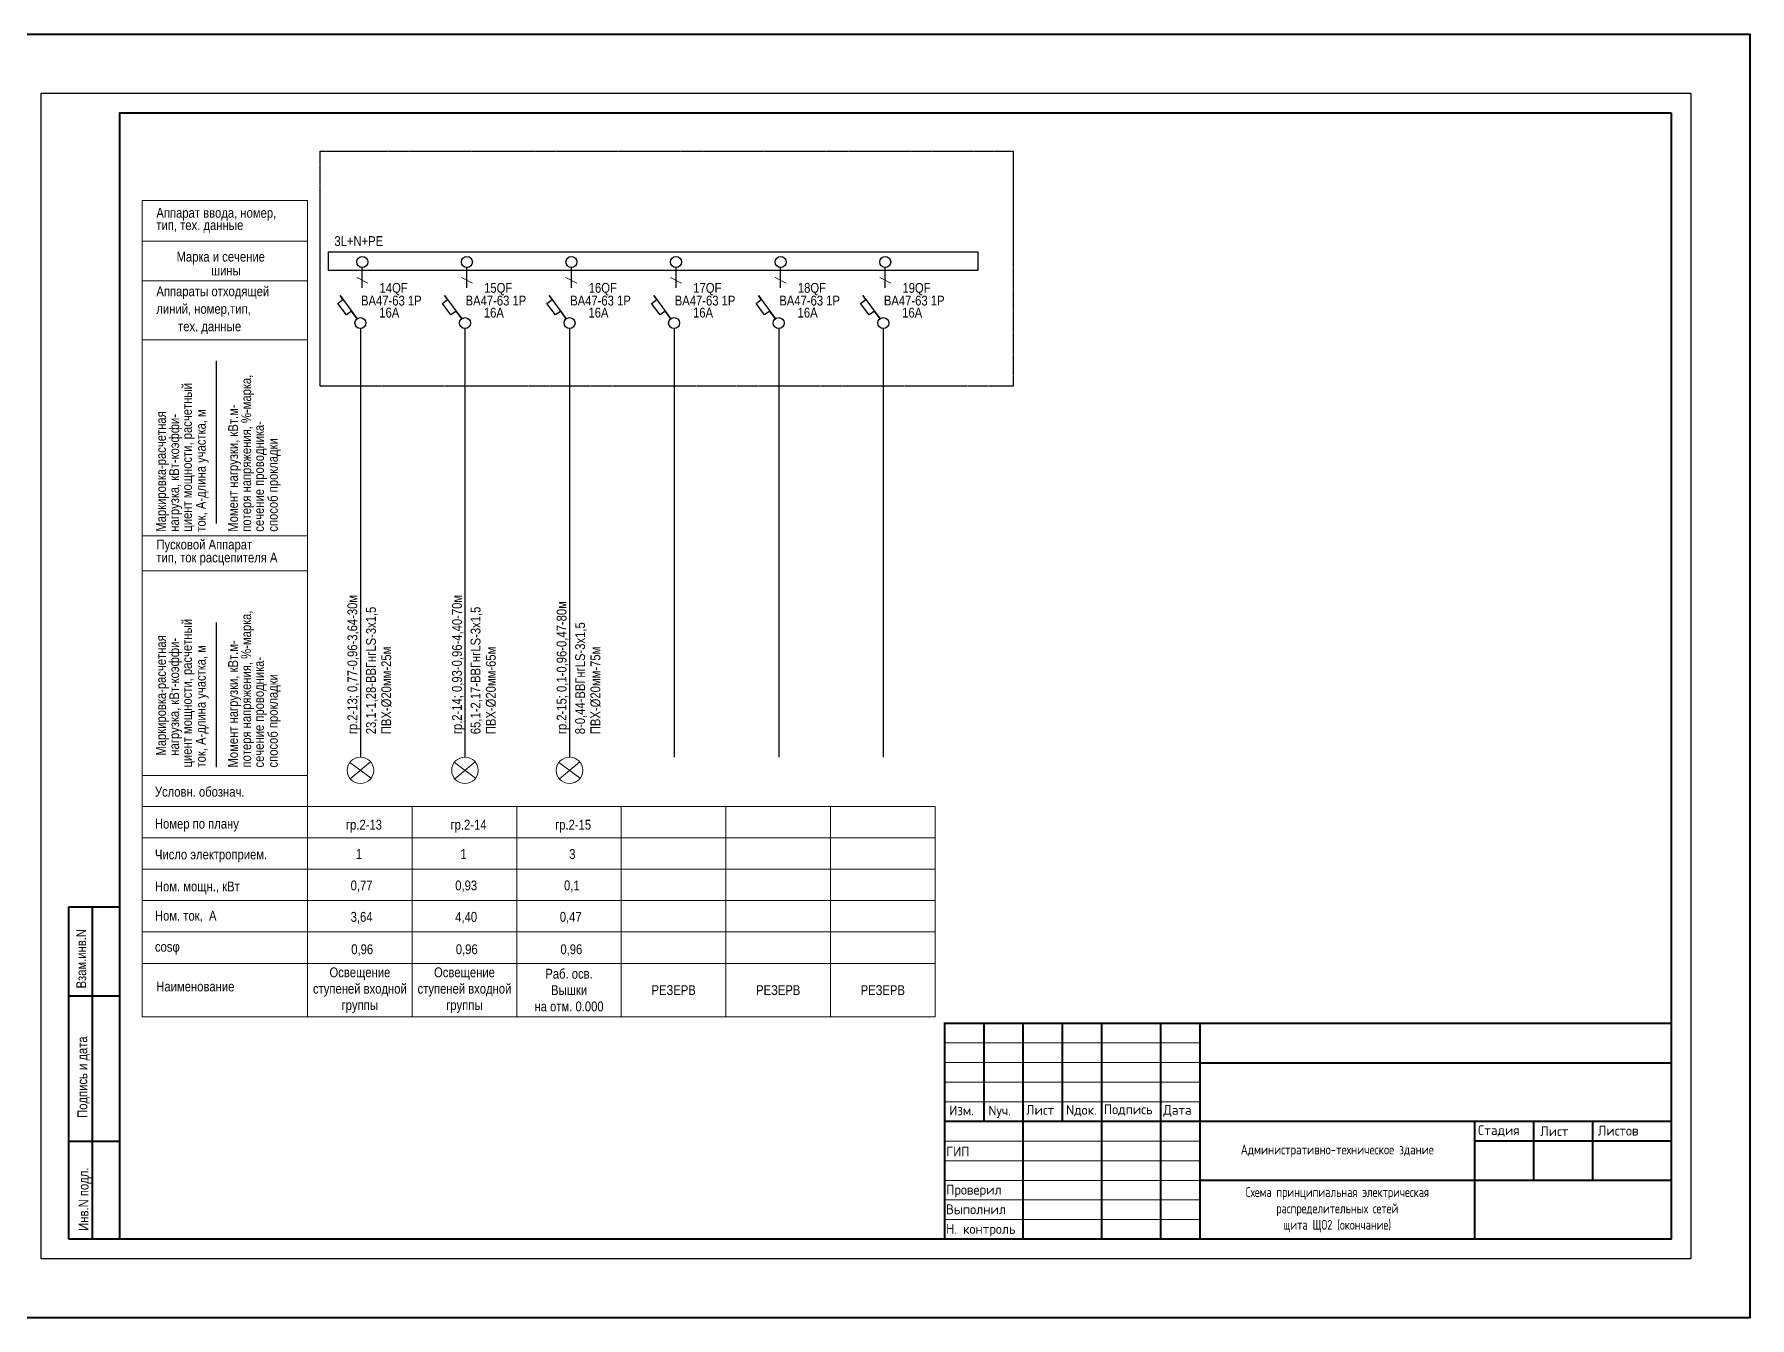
# Model space of a CAD drawing. Header units: metres. Extents: x 14298 to 227756, y -64870 to 286334.
# Drawn here: x 62619 to 106298, y -18034 to 14666 of the extents above; entities that cross this region are included whole.
import ezdxf

# ---------------------------------------------------------------- set-up
doc = ezdxf.new("R2010")
doc.units = ezdxf.units.M
doc.linetypes.add('CENTER2', pattern=[2.3, 2, -0.1, 0.1, -0.1])
for name, color, linetype, lineweight in [('1_Рамка_АР', 7, 'Continuous', 13), ('G-ANNO-TTLB', 7, 'Continuous', 9), ('Линии рабоч.освещение', 7, 'Continuous', 30), ('Рамка', 7, 'Continuous', 40), ('ЭЛ', 250, 'Continuous', 50), ('ЭЛ.ос', 7, 'Continuous', 30)]:
    doc.layers.add(name, color=color, linetype=linetype, lineweight=lineweight)
doc.layers.add('SETKA', color=5, linetype='Continuous')
doc.layers.add('Text standart (rus)', color=7, linetype='Continuous')
doc.styles.add('GOST Common_7', font='', dxfattribs={"width": 0.8, "height": 2.5})
doc.styles.get("Standard").update_dxf_attribs({"font": 'ARIALN.TTF'})
doc.styles.get('GOST Common_7').set_extended_font_data('GOST Common')

# ---------------------------------------------------------------- blocks, each defined once
blk = doc.blocks.new('Казарма_1_Рамка_АР')
for p, q in [((682893, 323993), (689393, 323993)), ((682893, 323493), (701393, 323493)), ((682893, 322993), (689393, 322993)), ((682893, 322493), (689393, 322493)), ((682893, 321993), (701393, 321993)), ((682893, 321493), (689393, 321493)), ((682893, 320993), (689393, 320993)), ((682893, 320493), (701393, 320493)), ((682893, 319993), (689393, 319993)), ((682893, 319493), (689393, 319493))]:
    blk.add_line(p, q)
at = {"const_width": 50}
for points in [[(701393, 324493), (682893, 324493), (682893, 318993)], [(683893, 321993), (683893, 324493)], [(684893, 318993), (684893, 324493)], [(685893, 321993), (685893, 324493)], [(686893, 318993), (686893, 324493)], [(688393, 318993), (688393, 324493)], [(689393, 318993), (689393, 324493)], [(689393, 323479), (701393, 323479)], [(682893, 321993), (689393, 321993)], [(689393, 321993), (701393, 321993)], [(701393, 321993), (699393, 321993), (697893, 321993), (696393, 321993), (696393, 318993)], [(697893, 321993), (697893, 320493)], [(699393, 321993), (699393, 320493)], [(696393, 321493), (701393, 321493)], [(689393, 320493), (701393, 320493)]]:
    blk.add_lwpolyline(points, dxfattribs=at)
blk.add_lwpolyline([(696393, 321493), (701393, 321493)])
at = {"layer": 'G-ANNO-TTLB', "style": 'GOST Common_7'}
for s, p in [('Изм.', (683009, 322149)), ('Nуч.', (684010, 322149)), ('Лист', (684967, 322162)), ('Nдок.', (685988, 322162)), ('Подпись', (686949, 322176)), ('Дата', (688464, 322162)), ('Стадия', (696477, 321645)), ('Лист', (698056, 321619)), ('Листов', (699525, 321633)), ('ГИП ', (682932, 321100)), ('Проверил ', (682931, 320129)), ('Выполнил', (682931, 319629)), ('Н. контроль', (682931, 319129))]:
    blk.add_text(s, height=250, dxfattribs=at).set_placement(p)
at = {"layer": 'G-ANNO-TTLB', "insert": (692893, 321243), "char_height": 250, "width": 7000, "attachment_point": 5, "style": 'GOST Common_7'}
blk.add_mtext('{\\fISOCPEUR|b0|i0|c204|p34;Административно-техническое здание}', dxfattribs=at)
blk = doc.blocks.new('stug')
at = {"layer": 'Рамка'}
for p, q in [((18549, -29192), (18549, -20727)), ((18549, -20727), (19849, -20727)), ((19149, -29192), (19149, -20727)), ((18549, -22992), (19849, -22992)), ((18549, -26692), (19849, -26692)), ((19849, -29192), (18549, -29192))]:
    blk.add_line(p, q, dxfattribs=at)
at = {"layer": 'Рамка', "lineweight": 25}
blk.add_line((19849, -23692), (19849, -29192), dxfattribs=at)
at = {"layer": 'Text standart (rus)', "color": 7, "lineweight": 25}
for s, p in [('Взам.инв.N', (18990, -22803)), ('Подпись и дата', (19020, -26101)), ('Инв.N подл.', (19050, -28977))]:
    blk.add_text(s, height=250, rotation=90, dxfattribs=at).set_placement(p)

msp = doc.modelspace()

# ---------------------------------------------------------------- linework, layer by layer
at = {"color": 7, "linetype": 'ByBlock', "lineweight": 20, "ltscale": 0.2}
msp.add_line((64797.5263, -16033.6233), (75256.7385, -16033.6233), dxfattribs=at)
at = {"color": 1, "lineweight": 40}
msp.add_lwpolyline([(14297.5263, 14666.3767), (106297.5263, 14666.3767), (106297.5263, -18033.6233), (14297.5263, -18033.6233)], close=True, dxfattribs=at)
at = {"layer": 'Text standart (rus)'}
msp.add_lwpolyline([(104797.5263, 13166.3767), (104797.5263, -16533.6233), (62797.5263, -16533.6233), (62797.5263, 13166.3767)], close=True, dxfattribs=at)
at = {"layer": 'Text standart (rus)', "linetype": 'CENTER2', "ltscale": 30}
msp.add_lwpolyline([(69900.4881, 11686.6547), (87540.8231, 11686.6547), (87540.8231, 5703.8938), (69900.4881, 5703.8938)], close=True, dxfattribs=at)
at = {"layer": 'Линии рабоч.освещение', "lineweight": 20, "ltscale": 50}
for p, q in [((70652.3444, -3884.4088), (71193.0859, -4289.6734)), ((71181.4531, -3869.7512), (70663.9772, -4304.331)), ((73315.1255, -3884.4088), (73855.8671, -4289.6734)), ((73844.2342, -3869.7512), (73326.7584, -4304.331)), ((75977.9067, -3884.4088), (76518.6482, -4289.6734)), ((76507.0154, -3869.7512), (75989.5395, -4304.331))]:
    msp.add_line(p, q, dxfattribs=at)
for centre in [(70922.7152, -4087.0411), (73585.4963, -4087.0411), (76248.2775, -4087.0411)]:
    msp.add_circle(centre, 337.876, dxfattribs=at)
at = {"layer": 'Рамка'}
msp.add_lwpolyline([(104297.5263, 12666.3767), (104297.5263, -16033.6233), (64797.5263, -16033.6233), (64797.5263, 12666.3767)], close=True, dxfattribs=at)
at = {"layer": 'ЭЛ', "color": 0, "lineweight": 15}
for p, q in [((64797.5263, -16033.6233), (68431.514, -16033.6233)), ((71797.4239, -16033.6233), (75431.4116, -16033.6233))]:
    msp.add_line(p, q, dxfattribs=at)
at = {"layer": 'ЭЛ.ос', "color": 7, "lineweight": 15}
for p, q in [((65369.1421, 10434.1796), (65369.1421, -10370.3143)), ((65369.1421, 10434.1796), (69578.2016, 10434.1796)), ((69578.2016, 10434.1796), (69578.2016, -10370.3143)), ((65369.1421, 9393.1035), (69578.2016, 9393.1035)), ((69578.2016, 8388.6159), (65369.1421, 8388.6159)), ((65369.1421, 6884.0274), (69578.2016, 6884.0274)), ((65369.1421, 1886.5859), (69578.2016, 1886.5859)), ((69578.2016, 997.9919), (65369.1421, 997.9919)), ((65369.1421, -4222.627), (69578.2016, -4222.627)), ((85554.8886, -5005.4285), (65369.1421, -5005.4285)), ((72240.9828, -5005.4285), (72240.9828, -10370.3143)), ((74903.7639, -5005.4285), (74903.7639, -10370.3143)), ((77566.5451, -5005.4285), (77566.5451, -10370.3143)), ((80229.3263, -5005.4285), (80229.3263, -10370.3143)), ((82892.1074, -5005.4285), (82892.1074, -10370.3143)), ((85554.8886, -5005.4285), (85554.8886, -10370.3143)), ((85554.8886, -5805.4285), (65369.1421, -5805.4285)), ((85554.8886, -6605.4285), (65369.1421, -6605.4285)), ((85554.8886, -7405.4285), (65369.1421, -7405.4285)), ((85554.8886, -8205.4285), (65369.1421, -8205.4285)), ((85554.8886, -9005.4285), (65369.1421, -9005.4285)), ((85554.8886, -10370.3143), (65369.1421, -10370.3143))]:
    msp.add_line(p, q, dxfattribs=at)
at = {"layer": 'ЭЛ.ос', "color": 7, "lineweight": 15, "ltscale": 0.5}
for p, q in [((70830.6226, 8472.9226), (71111.2559, 8327.0732)), ((73493.4037, 8472.9226), (73774.0371, 8327.0732)), ((76156.1849, 8472.9226), (76436.8182, 8327.0732)), ((78818.966, 8472.9226), (79099.5994, 8327.0732)), ((81481.7472, 8472.9226), (81762.3805, 8327.0732)), ((84144.5283, 8472.9226), (84425.1617, 8327.0732)), ((70478.1839, 7908.1118), (70346.1148, 7810.6708)), ((73140.9651, 7908.1118), (73008.896, 7810.6708)), ((75803.7462, 7908.1118), (75671.6771, 7810.6708)), ((78466.5274, 7908.1118), (78334.4583, 7810.6708)), ((81129.3085, 7908.1118), (80997.2394, 7810.6708)), ((83792.0897, 7908.1118), (83660.0206, 7810.6708)), ((70696.5911, 7613.3051), (70564.522, 7515.8641)), ((73359.3723, 7613.3051), (73227.3032, 7515.8641)), ((76022.1534, 7613.3051), (75890.0843, 7515.8641)), ((78684.9346, 7613.3051), (78552.8655, 7515.8641)), ((81347.7157, 7613.3051), (81215.6466, 7515.8641)), ((84010.4969, 7613.3051), (83878.4278, 7515.8641))]:
    msp.add_line(p, q, dxfattribs=at)
at = {"layer": 'ЭЛ.ос', "color": 7}
for p, q in [((67253.8555, 6346.0737), (67253.8555, 2202.3487)), ((67253.8555, -322.8057), (67253.8555, -4003.8044))]:
    msp.add_line(p, q, dxfattribs=at)
at = {"layer": 'ЭЛ.ос', "color": 7, "ltscale": 0.5}
for points in [[(70103.6285, 9126.6963), (70103.6285, 8647.1612)], [(70103.6285, 9126.6963), (86647.9488, 9126.6963), (86647.9488, 8647.1612), (70103.6285, 8647.1612)], [(70970.9392, 8207.0023), (70970.9392, 8724.9483)], [(73633.7204, 8207.0023), (73633.7204, 8724.9483)], [(76296.5015, 8207.0023), (76296.5015, 8724.9483)], [(78959.2827, 8207.0023), (78959.2827, 8724.9483)], [(81622.0639, 8207.0023), (81622.0639, 8724.9483)], [(84284.845, 8207.0023), (84284.845, 8724.9483)], [(70839.3221, 7420.6464), (70696.9711, 7613.5855), (70564.522, 7515.8641), (70346.1148, 7810.6708), (70477.9915, 7908.3715), (70404.182, 8007.9998)], [(70404.182, 8007.9998), (70839.3221, 7420.6464)], [(73502.1032, 7420.6464), (73359.7522, 7613.5855), (73227.3032, 7515.8641), (73008.896, 7810.6708), (73140.7727, 7908.3715), (73066.9632, 8007.9998)], [(73066.9632, 8007.9998), (73502.1032, 7420.6464)], [(76164.8844, 7420.6464), (76022.5334, 7613.5855), (75890.0843, 7515.8641), (75671.6771, 7810.6708), (75803.5538, 7908.3715), (75729.7443, 8007.9998)], [(75729.7443, 8007.9998), (76164.8844, 7420.6464)], [(78827.6655, 7420.6464), (78685.3145, 7613.5855), (78552.8655, 7515.8641), (78334.4583, 7810.6708), (78466.335, 7908.3715), (78392.5255, 8007.9998)], [(78392.5255, 8007.9998), (78827.6655, 7420.6464)], [(81490.4467, 7420.6464), (81348.0957, 7613.5855), (81215.6466, 7515.8641), (80997.2394, 7810.6708), (81129.1161, 7908.3715), (81055.3066, 8007.9998)], [(81055.3066, 8007.9998), (81490.4467, 7420.6464)], [(84153.2279, 7420.6464), (84010.8769, 7613.5855), (83878.4278, 7515.8641), (83660.0206, 7810.6708), (83791.8973, 7908.3715), (83718.0878, 8007.9998)], [(83718.0878, 8007.9998), (84153.2279, 7420.6464)]]:
    msp.add_lwpolyline(points, dxfattribs=at)
at = {"layer": 'ЭЛ.ос'}
for points in [[(70922.7152, 7167.9926), (70922.7152, -3749.1651)], [(73585.4963, 7167.9926), (73585.4963, -3749.1651)], [(76248.2775, 7167.9926), (76248.2775, -3749.1651)], [(78911.0586, 7167.9926), (78911.0586, -3749.1651)], [(81573.8398, 7167.9926), (81573.8398, -3749.1651)], [(84236.6209, 7167.9926), (84236.6209, -3749.1651)]]:
    msp.add_lwpolyline(points, dxfattribs=at)
at = {"layer": 'ЭЛ.ос', "color": 7, "ltscale": 0.5}
for centre in [(70970.9392, 8865.0379), (73633.7204, 8865.0379), (76296.5015, 8865.0379), (78959.2827, 8865.0379), (81622.0639, 8865.0379), (84284.845, 8865.0379), (70922.7152, 7308.0822), (73585.4963, 7308.0822), (76248.2775, 7308.0822), (78911.0586, 7308.0822), (81573.8398, 7308.0822), (84236.6209, 7308.0822)]:
    msp.add_circle(centre, 140.0896, dxfattribs=at)

# ---------------------------------------------------------------- block references
at = {"layer": '1_Рамка_АР'}
msp.add_blockref('Казарма_1_Рамка_АР', (-597095.6076, -335026.4173), dxfattribs=at)
at = {"layer": 'Text standart (rus)'}
msp.add_blockref('stug', (44948.7479, 13158.7172), dxfattribs=at)

# ---------------------------------------------------------------- texts
at = {"layer": 'G-ANNO-TTLB', "insert": (95797.5263, -15283.6233), "char_height": 250, "width": 7000, "attachment_point": 5, "style": 'GOST Common_7'}
msp.add_mtext('Схема принципиальная электрическая распределительных сетей \\Pщита ЩО2 (окончание)', dxfattribs=at)
at = {"layer": 'SETKA', "color": 7, "linetype": 'ByBlock', "lineweight": 25, "char_height": 250, "width": 2662.781155, "attachment_point": 5}
for insert in [(78897.9357, -9687.8714), (81560.7168, -9687.8714), (84223.498, -9687.8714)]:
    msp.add_mtext('РЕЗЕРВ', dxfattribs=dict(at, insert=insert))
at = {"layer": 'Text standart (rus)', "lineweight": 15}
for s, p in [('Аппарат ввода, номер,', (65727.5609, 9993.1508)), ('тип, тех. данные', (65727.5609, 9679.0375)), ('Марка и сечение', (66242.6609, 8875.8606)), ('Аппараты отходящей', (65727.5609, 7993.4866)), ('линий, номер,тип, ', (65727.5609, 7545.5438)), ('тех. данные', (66280.1173, 7100.16)), ('Пусковой Аппарат', (65727.5609, 1542.4126)), ('тип, ток расцепителя А', (65727.5609, 1211.1572))]:
    msp.add_text(s, height=250, dxfattribs=at).set_placement(p)
at = {"layer": 'Text standart (rus)'}
for s, p in [('3L+N+PE', (70260.9528, 9272.9708)), ('шины', (67120.4307, 8522.3451)), ('14QF', (71410.5242, 8080.3301)), ('15QF', (74073.3054, 8080.3301)), ('16QF', (76736.0865, 8080.3301)), ('17QF', (79398.8677, 8080.3301)), ('18QF', (82061.6488, 8080.3301)), ('19QF', (84724.43, 8080.3301)), ('ВА47-63 1Р', (70937.9339, 7756.9952)), ('ВА47-63 1Р', (73600.7151, 7756.9952)), ('ВА47-63 1Р', (76263.4962, 7756.9952)), ('ВА47-63 1Р', (78926.2774, 7756.9952)), ('ВА47-63 1Р', (81589.0585, 7756.9952)), ('ВА47-63 1Р', (84251.8397, 7756.9952)), ('16A', (71403.9084, 7450.1622)), ('16A', (74066.6896, 7450.1622)), ('16A', (76729.4707, 7450.1622)), ('16A', (79392.2519, 7450.1622)), ('16A', (82055.033, 7450.1622)), ('16A', (84717.8142, 7450.1622)), ('Условн. обознач.', (65691.0523, -4757.3325)), ('Номер по плану', (65691.0523, -5572.0372)), ('Число электроприем.', (65691.0523, -6355.242)), ('1', (70805.9966, -6345.0268)), ('1', (73468.7778, -6345.0268)), ('Ном. мощн., кВт', (65691.0523, -7169.8599)), ('0,77', (70673.8918, -7145.0268)), ('0,93', (73336.6729, -7145.0268)), ('Ном. ток,  А', (65691.0523, -7916.7258)), ('3,64', (70673.8918, -7945.0268)), ('4,40', (73336.6729, -7945.0268)), ('cosφ', (65691.0523, -8708.052)), ('0,96', (70689.433, -8769.8599)), ('0,96', (73352.2142, -8769.8599)), ('Наименование', (65725.6912, -9719.3159))]:
    msp.add_text(s, height=250, dxfattribs=at).set_placement(p)
for s, p in [('циент мощности, расчетный', (66631.3651, 1993.0001)), ('потеря напряжения, %%%-марка,', (68139.5588, 1993.0001)), ('Маркировка-расчетная', (65971.2815, 1993.0001)), ('нагрузка, кВт-коэффи-', (66305.6918, 1993.0001)), ('ток, А-длина участка, м', (66984.0515, 1993.0001)), ('Момент нагрузки, кВт.м-', (67805.1486, 1993.0001)), ('сечение проводника-', (68465.2322, 1993.0001)), ('способ прокладки', (68817.9186, 1993.0001)), ('гр.2-13; 0,77-0,96-3,64-30м', (70843.8153, -3166.6872)), ('23,1-1,28-ВВГнгLS-3х1,5', (71316.4347, -3166.6872)), ('гр.2-14; 0,93-0,96-4,40-70м', (73506.5965, -3166.6872)), ('65,1-2,17-ВВГнгLS-3х1,5', (73979.2159, -3166.6872)), ('гр.2-15; 0,1-0,96-0,47-80м', (76169.3776, -3166.6872)), ('циент мощности, расчетный', (66631.3651, -4015.1645)), ('потеря напряжения, %%%-марка,', (68139.5588, -4015.1645)), ('8-0,44-ВВГнгLS-3х1,5', (76641.997, -3166.6872)), ('Маркировка-расчетная', (65971.2815, -3712.3429)), ('нагрузка, кВт-коэффи-', (66305.6918, -3712.3429)), ('Момент нагрузки, кВт.м-', (67805.1486, -4015.1645)), ('ток, А-длина участка, м', (66984.0515, -4015.1645)), ('сечение проводника-', (68465.2322, -4015.1645)), ('ПВХ-Ø20мм-25м', (71705.5973, -3166.6872)), ('ПВХ-Ø20мм-65м', (74368.3784, -3166.6872)), ('ПВХ-Ø20мм-75м', (77031.1596, -3166.6872)), ('способ прокладки', (68817.9186, -4015.1645))]:
    msp.add_text(s, height=250, rotation=90, dxfattribs=at).set_placement(p)
at = {"layer": 'Text standart (rus)', "linetype": 'ByBlock', "lineweight": 0, "ltscale": 100}
for s, p in [('гр.2-13', (70554.9093, -5596.8801)), ('гр.2-14', (73217.6905, -5596.8801))]:
    msp.add_text(s, height=250, dxfattribs=at).set_placement(p)
at = {"layer": 'Text standart (rus)', "color": 1, "linetype": 'ByBlock', "lineweight": 0, "ltscale": 100}
msp.add_text('гр.2-15', height=250, dxfattribs=at).set_placement((75880.4716, -5596.8801))
at = {"layer": 'Text standart (rus)', "color": 1}
for s, p in [('3', (76239.515, -6345.0268)), ('0,1', (76107.4101, -7145.0268)), ('0,47', (75999.4541, -7945.0268)), ('0,96', (76014.9953, -8769.8599))]:
    msp.add_text(s, height=250, dxfattribs=at).set_placement(p)
at = {"layer": 'Text standart (rus)', "char_height": 250, "width": 2662.781155, "attachment_point": 5}
for insert in [(70909.5922, -9687.8714), (73572.3734, -9687.8714)]:
    msp.add_mtext('Освещение ступеней входной группы', dxfattribs=dict(at, insert=insert))
at = {"layer": 'Text standart (rus)', "color": 1, "insert": (76235.1545, -9687.8714), "char_height": 250, "width": 2662.781155, "attachment_point": 5}
msp.add_mtext('Раб. осв.\\PВышки\\P{\\C7;на отм. 0.000}', dxfattribs=at)

doc.saveas('drawing.dxf')
